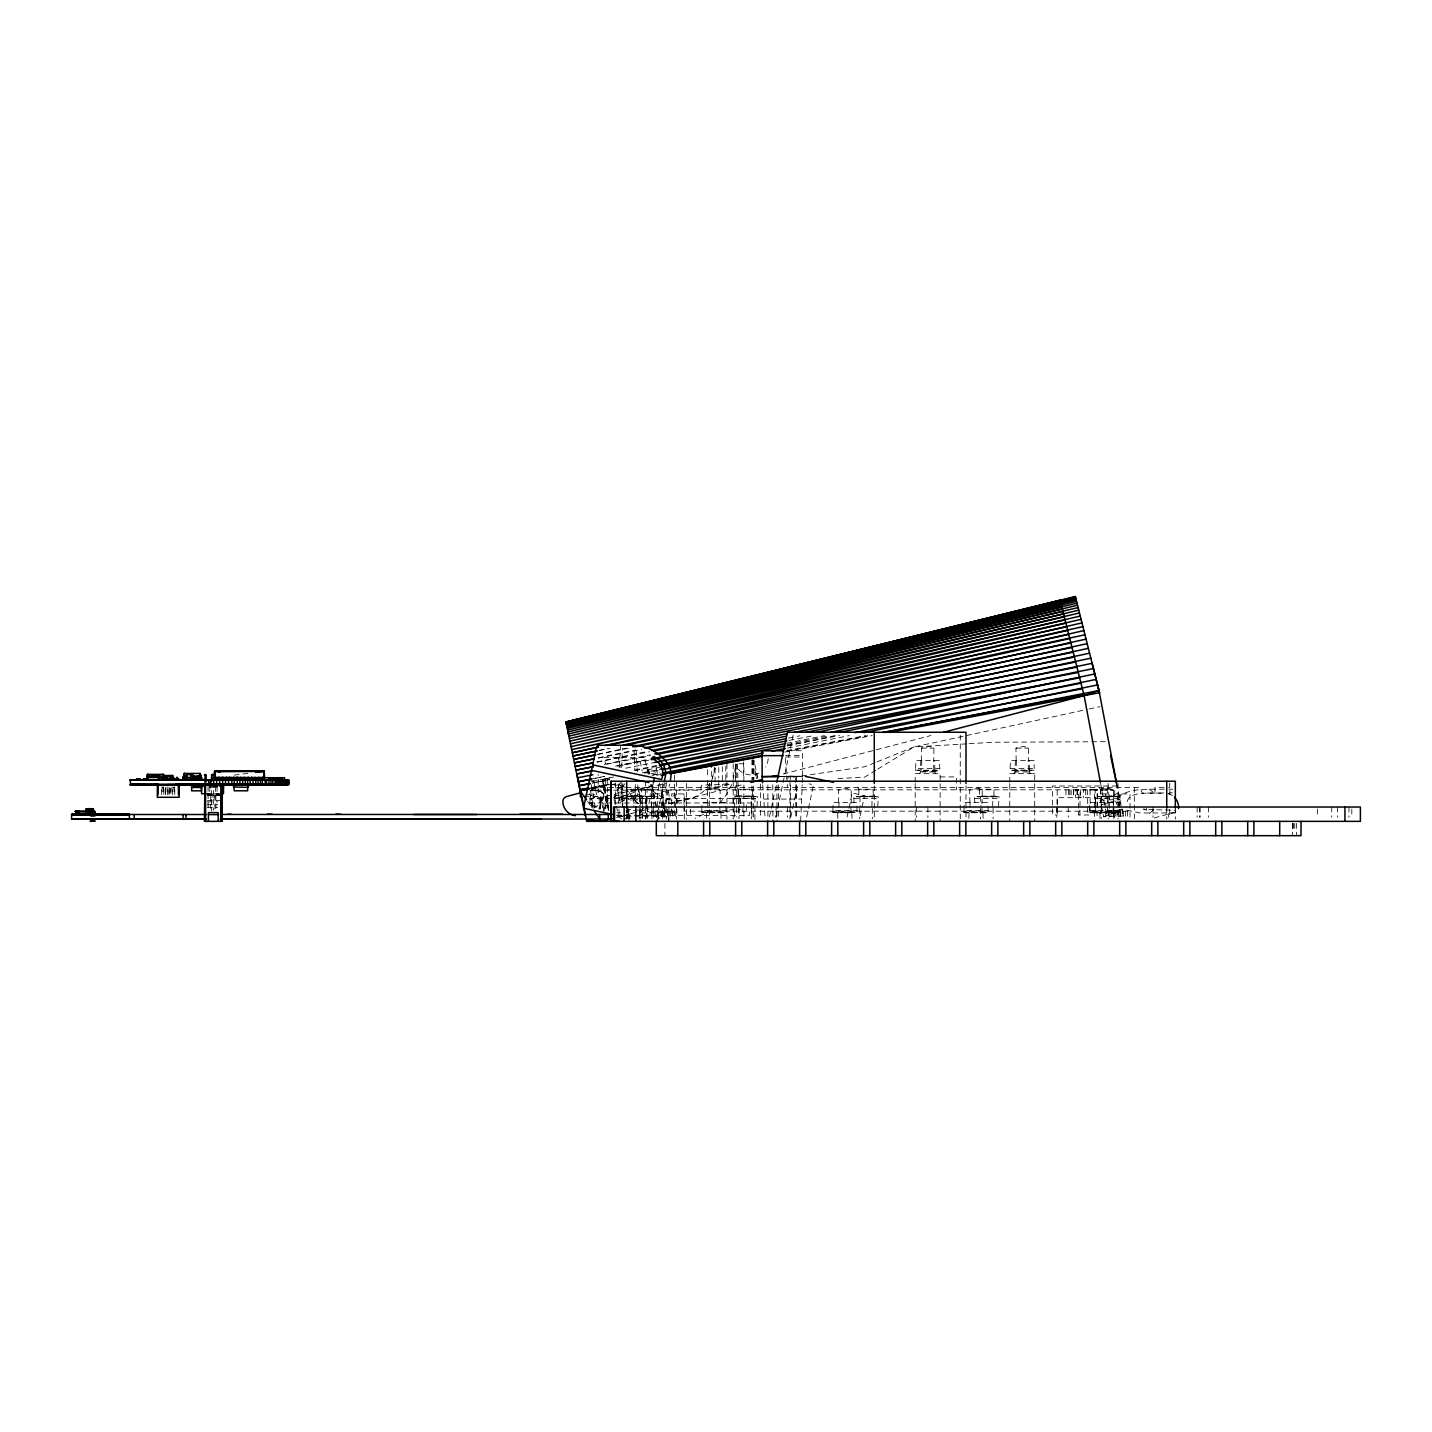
<?xml version="1.0" encoding="UTF-8"?>
<svg xmlns="http://www.w3.org/2000/svg" width="1432" height="1432" viewBox="0 0 1432 1432"><rect width="100%" height="100%" fill="white"/><g stroke="black" fill="none" stroke-linecap="round" stroke-linejoin="round"><path stroke-width="0.75" stroke-dasharray="5 3.75" d="M640.337 798.43L640.193 806.306L640.444 796.711M651.542 806.306L651.793 796.711M707.945 802.564L707.694 812.177M751.138 806.306L751.388 796.711M839.027 802.564L838.776 812.177M871.891 806.306L872.16 796.711M921.796 760.607L921.528 770.219M970.108 802.564L969.858 812.177M992.662 806.306L992.913 796.711M1016.38 760.607L1016.111 770.201M1101.244 802.582L1100.993 812.177M1113.434 806.306L1113.684 796.711M734.33 816.938L735.923 764.026M646.351 798.43L645.993 806.306L646.584 796.711M657.413 806.306L657.932 796.711L621.9 796.711L622.419 806.306L621.971 796.711M701.787 810.458L702.074 802.564L725.577 802.564L726.096 812.177L701.555 812.177L701.787 810.458L725.863 810.458M757.009 806.306L757.528 796.711L732.987 796.711L733.506 806.306M832.869 810.458L833.155 802.564L856.658 802.564L857.177 812.177L832.636 812.177L832.869 810.458L856.945 810.458M877.762 806.306L878.281 796.711L853.758 796.711L854.26 806.306M915.621 768.501L915.907 760.607L939.41 760.607L939.929 770.219L915.388 770.219L915.621 768.483L939.696 768.483M920.848 760.607L920.328 770.219M963.951 810.458L964.237 802.564L987.74 802.564L988.259 812.177L963.718 812.177L963.951 810.458L988.026 810.458M998.534 806.306L999.053 796.711L974.512 796.711L975.031 806.306M1010.204 768.501L1034.28 768.483L1034.513 770.219L1009.972 770.219L1010.491 760.607L1033.994 760.607L1034.28 768.501M1015.431 760.607L1014.912 770.219M1089.412 810.458L1089.698 802.564L1118.875 802.582L1119.394 812.177L1089.179 812.177L1089.412 810.458L1119.162 810.458M1119.305 806.306L1119.824 796.711L1095.283 796.711L1095.802 806.306M602.872 808.006L603.982 779.062M621.649 767.552L622.437 748.202M800.667 820.983L802.206 784.718M802.296 782.695L802.564 776.18L781.371 776.395L790.571 776.466L790.571 782.874M619.304 767.552L620.503 746.054M1095.319 812.177L1095.569 802.564L1094.853 812.177M735.475 766.603L732.88 781.067M664.717 783.447C663.839 789.426 671.751 791.645 668.082 798.465M606.005 797.373L606.273 805.196L604.948 807.97A11.456 11.456 0 0 0 590.163 791.431L595.981 790.196M657.234 798.465L658.881 784.199M662.389 817.242L664.358 800.757L674.562 795.297M642.52 811.067L639.657 811.765M628.881 820.59L629.561 815.631M657.557 820.59L658.219 815.631M715.248 768L712.008 779.438M603.534 812.875L604.841 806.449L607.973 805.07M710.827 787.528L714.568 767.284M645.814 818.191L647.819 808.758M648.911 803.656L653.207 783.429M656.518 817.958L659.203 805.303M659.561 803.638L663.678 784.217M662.515 817.332L665.164 804.873M665.415 803.656L669.567 784.127M769.414 817.01L776.341 784.414M775.75 817.045L782.624 784.7M783.071 782.552L793.167 735.117M790.804 817.171L797.91 783.662M806.646 817.045L813.501 784.79L809.17 783.877M847.1 816.992L852.183 793.024L864.516 795.637L859.97 817.063M598.916 809.205L602.084 797.051M599.578 809.062L603.409 796.765M628.29 798.43L619.233 798.43L617.926 803.71L624.853 799.79M731.663 784.539L726.668 794.384L719.884 803.083M639.37 815.112L640.927 808.865M642.628 787.528L641.339 789.247L641.482 795.548M652.831 795.548L652.831 789.247L653.977 787.528M752.427 795.548L752.427 789.247L753.572 787.528M873.18 795.548L873.18 789.247L874.343 787.528M993.951 795.548L993.951 789.247L995.115 787.528M1114.723 795.548L1114.723 789.247L1115.868 787.528M709.717 783.626C697.187 805.232 662.909 806.502 648.803 785.899M1175.278 812.964L1140.642 813.018L1125.57 809.885M623.027 821.359L628.755 815.166L628.755 812.875L626.321 812.875M655.999 821.359L661.727 815.166L661.727 812.875L638.976 812.875M618.356 784.772L621.327 782.302L620.879 785.703L622.616 789.909L619 788.567L618.356 784.772L620.879 785.703M619 788.567L621.076 786.848M622.168 787.242L624.943 783.644M1149.341 813.448L1153.834 809.724L1175.332 810.172M711.561 810.315L695.093 818.406M875.883 770.255L864.481 777.236L835.447 778.668M877.798 769.091L913.885 746.985L1086.924 709.484M875.095 762.647L864.892 766.764L786.848 778.095M877.136 761.824L913.885 747.003L966.904 743.835M1123.44 815.954L1103.696 816.795L1100.17 800.273L1118.553 793.006M1103.696 816.795L1122.079 809.545L1102.765 812.409M589.877 796.12L598.182 792.97L598.182 774.443M921.582 760.607L921.367 748.113L929.404 746.394L933.968 748.113L933.754 760.607M838.597 802.564L838.597 790.07L846.652 788.352L851.217 790.07L851.217 802.564M1016.165 760.607L1015.95 748.113L1023.987 746.394L1028.552 748.113L1028.337 760.607M969.894 802.564L969.679 790.07L977.662 788.352L982.28 790.07L982.066 802.564M1101.029 802.582L1100.814 790.088L1108.816 788.352L1113.434 790.088L1113.72 812.177M627.055 815.059L636.989 811.497M638.976 810.78L642.95 809.366L626.267 811.371M629.024 794.151L619.054 797.57L639.853 794.796M631.011 793.471L638.994 790.75L641.805 803.978M626.124 810.673L632.139 808.847M1101.154 804.873L1119.913 799.396L1100.188 800.273M591.434 789.784L599.704 787.528L1140.069 787.528L1142.271 793.06L1164.252 793.06M1154.21 817.958L1174.92 812.302A5.048 5.048 0 0 0 1177.247 810.924M616.601 817.404L620.933 816.276M623.099 815.703L649.072 808.937M668.547 803.871L744.3 784.127M783.25 773.996L930.961 735.529M161.709 794.724L161.709 787.153M165.342 787.153L165.36 794.724L165.826 787.725L167.025 787.725M168.994 787.153L168.994 794.724L169.477 787.725L170.659 787.725M172.628 794.706L172.628 787.153M599.149 750.35L607.866 748.435M589.751 788.746L609.388 784.485M652.903 775.052L661.548 773.173M787.672 745.839L835.465 735.475M1089.09 709.019L1099.901 706.674M597.681 754.252L626.035 748.166M650.826 773.889L659.508 772.027M787.26 744.64L828.555 735.797M617.192 765.959L645.134 760.016M613.684 777.003L590.593 781.908L594.173 798.734L665.934 783.483M647.228 769.879L660.206 767.122M614.614 785.595L621.076 784.235M585.115 795.315L593.081 793.632M729.121 784.378L707.623 788.942L707.623 780.458M598.433 757.814L635.593 749.938M599.202 750.583L610.122 748.31M596.929 761.949L647.282 751.442M604.572 776.287L591.434 779.026L604.644 776.574M634.734 770.04L657.109 765.404M788.459 738.142L799.826 735.797M604.179 764.384L650.307 754.879M597.753 754.485L628.469 748.202M609.62 779.509L592.186 783.071L609.549 779.867M642.288 772.832L659.722 769.27M786.777 743.315L824.581 735.583M615.581 766.102L650.128 759.103M608.69 810.87L602.013 779.456L610.444 777.88L609.441 777.88M598.254 758.101L641.625 749.384M608.367 784.056L590.879 787.564L608.439 784.36M652.043 775.267L660.814 773.513M787.475 748.041L849.355 735.601M625.712 768.214L654.245 762.522M597.019 762.164L649.663 751.746M634.609 770.72L657.324 766.245M789.032 740.433L814.343 735.475M606.631 764.205L650.522 755.666M644.328 773.173L659.543 770.237M786.991 745.66L839.51 735.547M618.123 766.048L650.826 759.783M615.187 783.984L591.022 788.602L615.205 784.074M786.938 751.138L867.685 735.69M656.626 775.249L661.011 774.408M786.884 750.583L865.483 735.69M784.79 752.086L872.178 735.601M705.958 789.82L721.764 787.528M234.114 775.106L249.114 773.244M617.944 792.326L628.469 791.538M630.581 791.377L638.994 790.75M969.124 743.709L993.414 742.259L1108.762 741.687M589.268 780.941L598.182 780.458M728.19 783.966L701.376 785.291L700.857 790.16L589.859 790.16M1164.413 789.139C1148.661 789.712 1129.723 786.956 1116.87 798.143L1115.725 801.293L1116.87 804.426M1163.751 792.863C1153.655 794.295 1127.521 789.372 1126.877 803.477M1172.504 792.809L1169.711 792.863M795.727 782.66L795.709 776.251L787.206 776.251M788.298 776.395L789.963 776.395L785.524 776.52L787.17 776.466M780.189 776.395L781.997 776.466M787.6 750.78L802.493 750.69L802.564 776.18M785.488 755.613L802.511 755.559M785.488 757.045L802.511 756.991M781.299 776.538L802.564 776.484M783.752 776.52L780.351 776.52M1090.146 797.696L1057.192 797.696L1057.192 814.987L1057.192 789.82M1015.932 748.113L1028.552 748.113M921.349 748.113L933.968 748.113M738.894 763.775L743.888 763.775L743.888 819.14M1012.621 770.201L1031.863 770.219M1013.928 770.792L1030.575 770.792M937.62 770.792L917.697 770.201M920.74 771.365L919.63 773.656M934.577 771.365L935.705 773.656M936.295 771.365L919.04 771.365M1015.324 771.365L1013.928 773.656L1015.037 773.656M1029.161 771.365L1030.575 773.656L1029.447 773.656M920.74 771.938L934.827 771.938M1016.04 771.938L1015.073 771.938L1029.161 771.938M1028.462 771.938L1029.411 771.938M915.191 782.32L915.191 773.656L940.126 773.656L940.126 821.342M1009.775 782.32L1009.775 773.656L1034.709 773.656L1034.709 782.32M1033.045 773.656L1034.709 773.656M789.963 776.233L795.709 776.251M940.126 776.932L956.379 776.914L956.379 789.82M1117.121 786.007L1052.502 786.007L1052.502 814.987L1057.514 814.987M1163.983 787.332L1154.997 787.332L1154.997 793.06M1168.691 787.332L1169.872 787.332M162.192 787.725L163.391 787.725L163.875 794.724L163.857 787.153M173.111 787.725L174.31 787.725M630.581 789.247L652.831 789.247M736.925 787.528L738.089 789.247L752.427 789.247M857.696 787.528L858.86 789.247L873.18 789.247M978.468 787.528L979.613 789.247L993.951 789.247M1099.221 787.528L1100.385 789.247L1114.723 789.247M1009.775 789.82L1011.439 789.82M611.5 789.82L607.186 789.82L607.186 810.834M1086.763 789.82L621.524 789.82L621.524 797.713M1089.877 789.82L1094.442 789.82L1094.442 821.359M1096.984 790.07L1095.14 790.07L1095.355 802.564M1100.814 790.088L1102.676 790.088M1105.898 790.07L1107.759 790.07L1107.545 802.564M1111.59 790.088L1113.434 790.088L1095.14 790.07L1103.123 788.352L1107.759 790.07M205.277 793.758L219.096 793.74M207.354 793.99L219.83 793.99M207.354 794.295L219.83 794.277M165.36 794.724L165.718 786.83M167.508 794.724L167.508 787.153M168.994 794.724L169.352 786.83M171.142 787.153L170.784 794.706L170.784 786.83M174.794 794.706L174.776 787.153M207.354 794.653L219.83 794.653M207.354 795.1L219.83 795.082M218.434 795.261L208.123 795.261L208.123 808.31M207.354 795.548L219.83 795.548M736.639 795.548L753.876 796.138M629.865 796.138L655.623 796.711M211.65 796.98L214.907 796.98M583.862 796.675L600.831 796.675L604.358 813.287M613.505 797.713L642.467 797.857M630.026 798.43L657.7 798.43M733.22 798.43L757.295 798.43M853.973 798.43L878.049 798.43M974.744 798.43L998.82 798.43M1095.516 798.43L1119.591 798.43M628.845 798.465L589.519 798.465L589.519 802.976L752.122 802.976L752.122 798.465M631.029 798.465L754.933 798.465L754.933 821.359M763.739 799.092L801.598 799.092M619.233 799.933L624.459 799.933M631.942 799.933L637.15 799.933L638.457 803.71L634.644 800.846L628.201 799.432M207.354 800.416L219.83 800.416M207.354 801.866L217.754 801.848M207.354 804.73L217.754 804.712M207.354 807.308L217.754 807.29M729.747 809.85L740.469 809.85M651.363 811.174L675.546 811.174M1105.826 811.174L1130.009 811.174M701.555 812.177L726.096 812.177M832.636 812.177L857.177 812.177M963.718 812.177L988.259 812.177M1089.179 812.177L1119.394 812.177M854.868 812.177L834.946 812.177M985.95 812.177L966.027 812.75L968.515 812.75M1091.488 812.177L1117.085 812.75L1113.219 812.75M616.673 812.875L620.736 812.875M836.574 812.75L853.239 812.75M983.444 812.75L985.95 812.75M1091.488 812.75L1093.976 812.75M1101.029 812.75L1097.163 812.177M1107.545 812.75L1111.411 812.177M984.607 812.75L967.37 812.75M1115.743 812.75L1092.831 812.75M851.825 813.322L852.076 819.623M969.07 813.322L968.82 819.623M982.907 813.322L983.158 819.623M1100.922 813.322L1098.505 812.75M1113.326 813.322L1114.293 813.322L1114.293 819.623M1114.597 813.322L1115.743 813.322M1090.146 789.82L1090.146 814.987L1078.368 814.987L1078.368 789.82M616.673 815.166L622.598 815.166M626.321 815.166L628.755 815.166M639.102 815.166L661.727 815.166M616.762 815.631L749.348 815.631L749.348 809.295M617.532 816.222L668.511 816.222L668.511 821.359M1094.442 789.82L1083.344 789.82L1083.344 797.696M1079.907 814.987L1080.104 789.82L1075.378 789.82L1075.378 797.696M788.585 776.466L790.571 776.466M1168.709 789.139L1172.754 789.247M1153.834 809.724L1143.219 809.062M595.139 790.196L601.619 792.039L600.491 791.395L603.892 793.972L602.8 792.916L606.595 799.271M662.211 791.198L667.813 792.397M617.496 815.47L630.259 818.191M1143.864 809.277L1146.764 810.226L1146.352 808.274M1168.691 793.793L1169.872 794.223L1169.711 783.161M621.774 784.969L622.866 785.363M623.063 786.508L625.587 787.457M658.899 817.421L642.914 808.453M618.803 816.974L621.524 818.8M1149.341 789.139L1153.834 792.845M637.455 803.495L628.684 791.699M587.657 801.508L591.505 807.039M637.33 787.528L638.493 789.247L638.493 795.548M1116.477 783.232L1123.744 817.421M757.779 778.292L754.002 760.571L754.002 779.097M656.232 767.964L657.61 774.408M659.436 783L666.739 817.386M648.714 769.557L649.627 773.853M651.9 784.611L659.221 818.979M648.141 769.682L649.054 773.978M651.327 784.718L658.183 816.956M648.159 774.247L644.633 757.653L604.197 757.653L605.503 763.865M650.271 784.235L650.808 786.705M640.104 761.09L642.234 771.096M618.302 757.653L620.378 767.409M616.923 787.528L620.521 804.444M614.131 795.261L615.993 803.961M616.44 806.144L618.749 817.01M614.06 799.629L614.99 803.978M602.657 779.456L608.546 807.183M593.761 781.245L597.341 798.072M589.877 793.74L592.597 806.556M1116.584 783.215L1117.39 787.528M1100.564 783.161L1106.936 817.01M590.521 790.607L593.51 808.167M658.881 809.528L659.436 812.875M1029.572 770.219L1029.053 760.607M934.989 770.219L934.469 760.607M633.392 796.711L633.911 806.306M785.291 758.405L787.582 787.528M762.719 784.808L765.153 818.925M1113.255 812.177L1113.004 802.582M1107.58 812.177L1107.312 802.564M1101.423 796.711L1101.673 806.306M1028.391 770.201L1028.122 760.607M982.119 812.177L981.851 802.564M980.652 796.711L980.902 806.306M933.807 770.201L933.539 760.607M859.88 796.711L860.149 806.306M851.038 812.177L850.787 802.564M739.127 796.711L739.377 806.306M719.956 812.177L719.705 802.564M639.531 796.711L639.782 806.306M636.13 750.35L637.347 771.848M606.721 800.04L606.828 802.242M634.036 750.35L634.841 769.7M607.15 778.399L608.332 810.727M737.462 764.026L739.037 816.938M795.727 784.79L795.816 818.907M772.797 784.843L772.904 821.091M217.055 786.472L217.055 793.74M215.856 795.261L215.874 808.31M215.337 786.472L215.337 793.74M214.907 795.261L214.925 811.031M213.475 790.464L213.475 810.118M211.632 790.464L211.65 811.031M210.701 795.261L210.701 808.31M209.77 786.472L209.77 793.74M208.052 786.472L208.052 793.74M174.418 786.83L174.418 794.635M172.986 786.83L173.004 794.635M167.132 786.83L167.15 794.635M163.499 786.83L163.499 794.635M162.067 786.83L162.084 794.635M1351.808 809.062L1351.808 817.26M1348.944 807.022L1348.944 817.26M1337.47 807.022L1337.47 817.26M1331.742 807.022L1331.742 817.26M1317.404 809.062L1317.404 817.26M1296.497 823.4L1296.497 835.679M1294.761 823.4L1294.761 831.58M1293.472 823.4L1293.472 831.58M1292.684 823.4L1292.684 831.58M1292.416 823.4L1292.416 835.679M1208.59 807.022L1208.59 817.26M1200.159 807.022L1200.159 817.26M1199.515 807.022L1199.515 817.26M1197.134 807.022L1197.134 817.26M1175.332 807.97L1175.332 819.122M1169.711 809.707L1169.711 817.475M1168.709 813.448L1168.709 817.404M1166.74 807.97L1166.74 819.122M1152.993 807.022L1152.993 817.26M1134.323 787.528L1134.323 819.05M1130.009 817.081L1130.009 793.901L1118.231 793.901L1118.231 817.081M1127.521 811.174L1127.521 817.081M1125.624 811.174L1125.624 817.081M1123.225 811.174L1123.225 817.081M1122.205 809.062L1122.205 817.26M1120.379 811.174L1120.379 817.081M1119.985 793.901L1119.985 819.05M1118.016 783.447L1118.016 819.122M1117.515 796.711L1097.592 796.711M1117.139 811.174L1116.906 817.081M1116.172 796.138L1098.935 796.138M1115.242 811.174L1115.242 817.081M1113.863 808.382L1113.863 818.8M1113.541 811.174L1113.541 817.081M1113.273 811.174L1113.273 817.081M1111.017 811.174L1111.017 817.081M1109.675 817.081L1109.675 793.901L1097.055 793.901L1097.055 819.05M1108.511 811.174L1108.619 819.623M1108.153 783.447L1108.153 819.122M1105.826 793.901L1105.826 817.081M1101.244 808.382L1101.244 818.8M1100.385 789.247L1100.385 795.548M1099.955 813.322L1099.955 819.623M1097.377 793.901L1097.377 811.174L683.995 811.174L683.995 793.901M1087.658 789.82L1087.658 814.987M1085.742 789.82L1085.742 797.696M1080.498 789.82L1080.498 797.696M1077.258 789.82L1077.258 797.696M1077.043 789.82L1077.043 797.696M1073.678 789.82L1073.678 797.696M1073.391 789.82L1073.391 797.696M1071.136 789.82L1071.136 797.696M1069.811 789.82L1069.811 797.696M1068.648 789.82L1068.648 797.696M1068.254 807.022L1068.254 817.26M1065.963 789.82L1065.963 797.696M1056.78 807.022L1056.78 817.26M1034.709 783.752L1034.709 821.342M1009.775 783.752L1009.775 821.342M996.744 796.711L976.821 796.711M995.401 796.138L978.163 796.138M993.092 808.382L993.092 818.8M980.472 808.382L980.472 818.8M979.613 789.247L979.613 795.548M965.991 785.721L965.991 819.122M960.263 735.117L960.263 821.359M927.9 807.022L927.9 817.26M916.444 807.022L916.444 817.26M915.191 783.752L915.191 821.342M875.972 796.711L856.067 796.711M874.648 796.138L857.392 796.138M874.272 785.721L874.272 821.359M872.321 808.382L872.321 818.8M859.719 808.382L859.719 818.8M858.86 789.247L858.86 795.548M837.738 813.322L837.738 819.623M796.55 776.323L796.55 782.731M796.55 784.843L796.55 818.997M790.571 785.005L790.571 816.992M789.963 780.655L789.963 819.05M787.564 807.022L787.564 817.26M778.507 784.951L778.507 819.068M776.932 785.04L776.932 821.288M776.09 807.022L776.09 817.26M767.892 784.933L767.892 821.18M760.553 784.002L760.553 816.956M756.848 773.942L756.848 778.489L755.523 778.775L755.523 767.713M755.219 796.711L735.296 796.711M753.393 759.855L753.393 816.956M752.391 759.837L752.391 779.438M751.943 759.837L751.943 816.956M751.567 808.382L751.567 818.8M746.502 805.249L746.502 811.89L742.922 811.89L742.922 805.249M743.638 761.949L743.638 779.151M740.469 798.465L740.469 804.158M740.272 798.465L740.272 802.976M738.948 808.382L738.948 818.8M738.089 789.247L738.089 795.548M736.692 764.026L736.692 816.938M735.368 764.008L735.368 778.811M733.184 763.775L733.184 819.14M726.937 763.775L726.937 819.14M725.791 766.102L725.791 785.094M723.787 812.177L703.864 812.177M722.337 766.711L722.337 785.828M722.444 812.75L705.206 812.75M720.994 813.322L720.994 819.623M720.135 802.564L720.135 790.07L715.57 788.352L707.515 790.07L707.515 802.564M718.774 767.462L718.774 778.077M718.774 780.207L718.774 786.58M715.105 768.25L715.105 787.367M711.328 762.683L711.328 788.155M709.413 783.447L709.413 819.122M707.623 769.843L707.623 778.328M706.656 813.322L706.656 819.623M690.403 809.062L690.403 817.26M686.483 783.447L686.483 819.122M684.335 819.05L684.335 793.901L671.697 793.901L671.697 817.081M676.978 798.465L676.978 802.976M676.853 809.295L676.853 815.631M676.566 781.228L676.566 819.122M675.546 793.901L675.528 818.674M674.562 775.231L674.562 817.099M672.861 811.174L672.861 817.081M672.628 815.631L672.628 811.335L665.952 811.335L669.55 815.631L669.55 811.335M670.373 811.174L670.373 817.081M668.941 798.465L668.941 821.359M668.118 811.174L668.118 817.081M667.831 811.174L667.831 817.081M667.545 809.062L667.545 817.26M666.256 781.228L666.256 819.122M664.913 823.4L664.913 835.679M664.77 807.022L664.77 817.26M664.466 811.174L664.466 817.081M664.251 811.174L664.251 817.081M663.141 817.081L663.141 793.901L651.363 793.901L651.363 817.081M662.64 783.447L662.64 819.122M661.405 793.901L661.405 819.05M661.011 811.174L661.011 817.081M658.165 811.174L658.165 817.081M655.767 811.174L655.767 817.081M654.281 796.138L616.727 795.548A2.864 2.864 0 0 0 613.97 797.678M653.851 793.901L653.851 817.081M653.314 807.022L653.314 817.26M651.972 808.382L651.972 818.8M647.3 807.022L647.3 817.26M647.067 787.528L647.067 819.05M646.19 796.818L646.19 808.507M645.438 781.228L645.438 819.122M642.52 804.301L642.52 798.43A2.864 2.864 0 0 0 639.657 795.566M642.52 805.106L642.52 818.477M640.48 808.382L640.552 818.8M639.352 808.382L639.352 818.8M637.813 784.772L637.813 795.548M637.15 798.43L637.15 799.933M635.271 784.45L635.271 798.43M628.004 808.382L627.932 818.8L627.86 808.382M626.733 807.97L626.733 819.122M622.741 783.447L622.777 804.623M621.112 784.45L621.112 798.43M619.018 809.062L619.018 817.26M618.57 784.772L618.57 795.548M615.617 782.982L615.617 804.301M605.593 778.722L605.503 808.847M605.074 802.976L605.074 811.568M600.456 796.675L600.456 809.008M594.745 802.976L594.745 811.335M592.293 802.976L592.293 811.335M591.613 802.976L591.613 807.272M768.196 758.602A17.202 17.202 0 0 1 765.458 767.069M758.835 773.029A17.202 17.202 0 0 1 735.708 765.511M674.562 812.857A5.674 5.674 0 0 1 671.178 808.704M672.736 803.585A5.674 5.674 0 0 1 674.562 802.35M639.8 795.315A3.795 2.685 0 0 1 642.18 798.376M614.221 798.376A3.795 2.685 0 0 1 616.601 795.315M642.52 813.448A2.882 1.432 0 0 1 639.657 814.898M642.52 815.524A2.882 2.041 0 0 1 639.657 817.565M642.52 817.117A2.882 2.488 0 0 1 642.306 818.066M1167.975 793.561A14.374 14.374 0 0 1 1173.005 796.031M592.866 805.518A4.618 4.618 0 0 0 599.99 801.884A4.618 4.618 0 0 0 593.278 797.534A4.618 4.618 0 0 0 592.866 805.518M592.365 806.306A5.531 5.531 0 0 0 600.903 801.938A5.531 5.531 0 0 0 592.866 796.711A5.531 5.531 0 0 0 592.365 806.306"/><path stroke-width="1.5" d="M214.406 777.487L214.836 771.186L264.132 771.168L264.419 777.469M613.505 821.359L613.505 807.022L1360.4 807.022L1360.4 821.359L586.726 821.342L581.786 796.675L580.318 796.675L580.318 790.16M215.373 777.487L214.979 780.082L214.603 771.293L219.937 771.186M218.326 777.487L218.595 780.064L218.04 777.487M222.246 777.487L222.461 780.064L221.674 777.487M216.679 780.1L226.274 780.046L225.325 777.487M261.716 777.469L262.665 780.082L217.073 780.064L229.621 780.064L228.959 777.487M233.183 780.064L233.165 777.487L234.293 780.1M236.244 777.487L236.835 780.064L234.973 780.064L254.18 780.046L138.743 780.118L184.424 780.064M240.719 777.487L240.862 780.064L239.878 777.487M243.53 777.487L244.102 780.064L139.602 780.082M247.163 777.469L248.148 780.046M254.735 777.469L255.021 780.046L254.449 777.469M259.371 780.046L259.21 777.469L259.067 780.046L258.082 777.469M262.307 777.469L262.665 780.082L246.018 780.064L253.178 780.082L252.855 784.647L254.287 784.629L249.544 784.647L265.672 784.629L248.971 784.647L260.803 784.593L255.952 784.629L259.657 784.593M230.964 777.487C234.186 779.527 228.01 782.194 229.245 777.487M232.163 784.682L231.608 779.903L229.442 780.046C229.353 772.761 233.13 784.342 231.536 777.487M214.657 777.487L214.603 771.472L264.222 771.186L264.347 777.469L264.204 771.186L264.258 777.469L264.311 771.222L214.728 771.239L214.657 777.487L214.603 771.383L218.47 771.186M214.979 777.487L214.961 780.082L214.836 771.204L264.365 771.311L264.007 777.755M218.631 780.064L219.168 777.487M225.88 780.064L226.059 777.487M229.532 779.957L229.532 777.487L229.514 780.064L229.532 777.487L229.442 780.046L231.698 779.993L231.68 777.791L229.46 777.773L231.626 777.952M238.822 777.487L238.088 780.064L239.717 780.064L237.121 780.1L237.085 777.487L237.014 780.064L234.866 780.064L236.96 780.1L236.835 777.487L236.799 780.064L276.233 780.082L276.233 784.593M240.433 780.064L240.451 777.487M244.102 777.487L244.084 780.064L244.245 777.469L244.496 780.064L253.518 780.046M247.736 777.469L247.664 790.804L234.221 790.804L233.756 784.647L223.804 784.647M258.064 784.593L258.064 780.082L244.586 780.1L244.496 777.469L244.818 780.064L255.648 780.082L249.419 780.046L251.531 780.082L251.638 777.469L251.925 780.046L251.37 777.469L251.37 780.046L242.259 780.064L253.285 780.01M255.021 777.469L255.003 780.046L255.415 777.469M258.637 780.046L258.655 777.469M222.461 780.064L222.533 777.487L222.658 780.064L226.56 780.064L226.453 777.487M229.746 780.064L229.693 777.487M233.452 777.487L233.577 780.064M211.524 780.082L211.685 777.487M164 779.849L163.624 777.54L147.389 774.39L147.317 779.742L147.389 774.39L163.391 774.372L163.624 779.724L163.391 774.372L146.995 777.558L146.923 780.118L213.279 780.118L187.359 780.082L197.043 780.046M191.637 784.664L191.691 790.822L201.375 790.822L201.429 784.664L205.922 784.664M233.344 785.076L233.971 787.421L233.667 784.664L228.905 784.611L243.959 784.611L130.366 784.664L130.366 780.154L135.646 780.154M247.289 780.064L280.654 780.064L280.654 784.593L248.452 784.629L248.201 787.385L233.344 786.973M413.812 819.086L476.82 819.014M266.782 784.664L130.366 784.664L135.646 784.664L130.366 784.664L131.923 784.7M115.598 814.504L129.345 814.504L129.345 819.014L76.2 819.086L108.438 819.086M86.135 808.812L93.474 808.812L86.135 808.812L86.206 814.468L76.2 814.432L86.887 814.468L77.901 814.504M109.244 814.432L89.017 814.468L89.232 808.453M73.157 814.432L108.206 814.432L90.27 814.468M102.12 814.504L92.346 814.504L101.493 814.432M90.27 819.05L101.493 819.086L73.157 819.086M93.169 819.05L129.345 819.014L115.312 819.086M653.386 782.588L654.37 777.988M664.126 782.123L665.486 775.786A18.115 18.115 0 0 0 653.69 756.597L652.079 757.671L653.153 759.282A14.785 14.785 0 0 1 662.676 775.195L661.745 779.545L592.687 764.867M776.806 782.23L787.421 732.253L965.991 732.253L965.991 783.483M147.174 777.558L163.749 777.54M92.668 811.317L90.037 810.888L89.965 812.034L91.29 810.924M91.558 810.888L91.558 815.649L91.809 810.924M90.789 810.888L92.686 812.034L92.31 810.888M93.062 812.034L93.563 810.995M94.064 812.034C95.604 808.883 90.681 812.821 93.062 815.649M158.433 778.668L158.791 777.236L159.847 778.668M162.067 778.668L163.141 777.236L163.499 778.668M165.7 778.668L166.058 777.236L167.132 778.668M169.352 778.668L170.426 777.236L170.784 778.668M172.986 778.668L173.344 777.236L174.418 778.668M176.637 778.668L176.977 777.218L178.051 778.65M182.831 778.596L184.281 773.441L201.482 777.504L201.482 780.028L212.473 780.064L205.814 780.118L206.87 780.118M114.22 814.432L129.345 814.504L94.709 814.432C95.103 814.593 89.769 814.45 101.314 814.432M184.281 773.441L182.831 780.028M248.541 786.956L247.754 785.273M90.288 812.034L90.771 810.995L91.165 812.034M90.789 812.034L92.042 811.532L92.167 815.649M91.791 812.034L92.489 811.139M92.31 812.034L93.241 811.139L92.543 815.649L92.561 811.532M248.541 785.058L258.941 784.629L246.018 784.647L250.869 784.647M413.83 814.504L476.82 814.504M102.066 819.086L108.188 819.086L90.538 819.014M108.725 814.504L95.926 814.432L129.345 814.504L89.625 814.468M206.476 819.05L71.6 819.014L108.206 819.086M106.29 819.086L107.919 819.086M113.665 819.086L129.345 819.014L71.6 819.086L71.6 814.432L110.192 814.432M113.164 819.086L129.345 819.014L95.926 819.086L111.052 819.086M214.693 777.773L214.764 771.204L214.836 777.487M214.603 771.472L264.347 771.454L255.558 772.439M273.584 784.664L275.427 784.629M87.477 810.888L75.359 811.174M76.755 811.174L76.755 811.747M78.384 811.174L78.384 811.747M107.328 814.432L71.6 814.504L129.345 814.504L110.246 814.504M108.653 819.086L129.345 819.014L93.671 819.086M94.44 815.649L93.76 811.139M106.326 814.504L107.865 814.504M110.192 819.086L95.103 819.05M221.978 784.647L222.175 821.342L204.418 821.359L205.062 774.461L206.172 775.177L206.19 781.729M158.129 780.136L156.356 780.1L162.067 780.136L157.842 780.064M182.795 780.118L183.887 780.046L167.598 780.136L170.193 780.1M260.409 780.082L260.409 784.593L264.168 784.593M95.461 814.468L129.345 814.504L106.773 814.432M276.215 784.593L273.423 784.664L277.79 784.593L271.292 784.664L277.79 784.593L277.808 780.082M91.093 814.504L92.418 814.504L89.017 814.468M91.039 819.05L102.173 819.086M92.829 819.05L101.887 819.086M1116.584 783.215L1098.971 690.528L1084.113 695.63L943.419 732.271M217.02 784.664L277.79 784.593L273.154 784.664L274.55 784.593L275.427 780.046M213.887 784.7L226.381 784.611M262.844 777.469L263.005 780.046L269.001 780.082C265.564 778.167 265.564 786.508 269.001 784.593L269.001 780.082L263.918 780.046L272.796 780.082L272.796 784.593L271.847 784.664L274.55 784.593L208.267 784.664L217.252 784.629L217.181 785.953L213.744 785.935L213.69 780.118M581.07 792.612L566.589 796.568A5.048 5.048 0 0 0 562.883 801.437A14.374 14.374 0 0 0 575.378 815.685M586.726 821.342L586.726 819.909L601.458 821.342L612.269 818.531M750.798 782.445L761.609 779.617M586.529 799.879L580.139 790.679L565.998 722.086L1075.325 596.464L1099.525 692.712L889.093 732.414M1075.432 596.875L566.052 722.39L1075.611 597.591M1076.166 599.829L566.302 723.59L1075.862 598.558M1077.007 603.158L566.714 725.612L1076.56 601.351M1078.117 607.562L567.305 728.387L1077.526 605.217M1079.477 612.968L568.021 731.931L1078.761 610.139M1081.088 619.358L568.898 736.173L1080.247 616.046M1082.914 626.643L569.918 741.096L1081.966 622.884M1084.955 634.752L571.064 746.645L1083.917 630.599M604.984 745.571L1086.047 639.102M623.117 745.123L1087.192 643.63M632.586 746.752L1088.374 648.338M644.275 748.095L1089.591 653.189M651.649 750.529L1090.844 658.183M654.675 753.984L1092.133 663.32L1099.49 692.73L1097.556 684.926L863.926 732.665M651.166 758.888L1093.457 668.565M1094.8 673.935L816.92 732.253M839.922 732.45L1096.178 679.394M884.529 732.468L1098.971 690.528M1062.347 609.048L566.982 726.901L565.98 721.979L1060.128 600.277L1084.113 695.63L1100.402 782.32M1060.414 601.404L566.159 722.892L1060.664 602.389M1060.987 603.642L566.499 724.503L1061.363 605.181M566.982 726.901L1061.828 606.971M1062.92 611.375L567.645 730.069L1063.582 613.952M1064.28 616.78L568.45 733.954L1065.068 619.859M92.794 810.995L95.156 811.783L95.192 815.649M1065.891 623.171L569.399 738.554L1066.786 626.697M1067.717 630.456L570.473 743.799L1068.719 634.412M1069.776 638.582L571.672 749.634L1070.868 642.932M598.451 747.003L572.317 752.767L598.504 747.253M596.965 750.816L572.997 756.024L597.019 751.03M580.139 790.679L588.91 789.014L580.139 790.679L577.311 775.661M210.415 786.956L209.591 784.629L217.378 784.629M595.497 754.718L573.695 759.408L595.551 754.933M594.065 758.727L574.411 762.898L594.119 758.924M607.24 745.41L1071.995 647.461M625.426 745.141L1073.177 652.151M592.633 762.844L575.163 766.496L592.687 763.023M659.293 764.939L786.275 738.608M593.421 766.585L575.915 770.183L593.475 766.764M634.913 746.878L1074.394 657.002M660.206 769.163L664.591 768.268M668.977 767.373L785.13 743.638M592.025 770.863L576.702 773.96L592.078 771.025M646.638 748.363L1075.665 661.996M662.962 773.065L763.453 752.874M772.188 751.102L785.291 748.471M577.49 777.827L592.848 774.766M654.245 762.522L785.792 736.299M805.536 732.378L1079.621 677.748L794.116 732.361M654.048 750.869L1076.954 667.133M659.525 765.816L786.83 740.863M830.739 732.253L1080.981 683.207M657.091 754.378L1078.26 672.396M662.264 769.7L784.808 746.09M854.815 732.593L1082.377 688.738M651.363 759.676L787.528 733.632M669.925 773.513L761.896 755.917M663.195 773.996L761.77 755.326M882.255 732.504L1083.791 694.341M661.226 775.392L665.594 774.569M669.979 773.745L762.003 756.382M221.656 784.647L244.245 784.611L216.626 784.664L216.644 778.775L220.081 778.775M136.72 780.082L130.366 780.154L212.58 780.1L200.856 780.064M157.842 784.718L145.294 784.7M180.718 784.682L130.366 784.664L145.778 784.7M89.625 819.05L90.359 819.014M223.517 785.935L220.081 785.953L223.517 785.846L220.081 785.953L220.081 784.664L223.589 784.647L223.481 793.74M151.166 784.7L158.791 784.718L136.291 784.7L158.2 784.647M150.915 784.736L130.366 784.664L145.455 784.7M92.901 814.504L92.543 814.468M238.285 780.064L244.245 780.1L244.245 777.469L244.299 780.064L243.136 780.064M167.777 784.647L277.79 784.593L246.161 784.664M175.581 780.1L178.517 780.064L178.588 778.811L175.151 778.811L174.06 780.1M210.665 780.118L212.795 780.046L195.593 780.082M172.717 780.01L172.717 775.518L171.571 775.553L171.571 780.01L166.81 780.136L280.654 780.064M169.71 780.1L173.487 779.957L173.487 778.811L169.334 778.811L168.976 780.1M181.345 780.1L175.599 780.136L182.365 780.1L173.576 780.1L183.851 780.082L130.366 780.154L171.536 780.1L163.552 775.607L164.698 775.535L164.698 780.01M260.391 784.629L265.672 784.629M167.848 780.1L168.636 780.1M209.985 784.629L213.279 784.629L130.366 784.664L158.666 784.718M153.779 784.736L158.791 784.718L153.779 784.7L157.359 784.718L157.341 797.302L179.179 797.284L179.161 784.682M182.15 780.136L178.356 780.136L183.851 780.082M136.881 784.736L130.366 784.664L288.226 784.575L288.226 780.064M136.058 780.118L140.014 780.01L136.881 780.082M206.691 780.082L208.66 780.046L204.454 780.082L212.294 780.082L212.079 777.487M174.65 780.136L178.588 779.993L175.151 780.046M201.142 780.118L213.279 780.118L209.412 780.082L211.256 780.118L210.164 780.082L210.683 784.629L208.267 784.664L209.233 784.629L208.32 780.082L209.233 780.118M161.369 780.1L159.865 780.136L165.933 780.1M209.591 780.118L212.545 780.118L200.247 780.046L212.562 780.082L177.711 780.082M160.438 780.1L162.783 780.136L159.919 780.064L161.709 780.1M203.63 780.118L208.66 780.046L201.608 780.1L208.66 780.046L206.494 780.118M183.636 784.682L264.097 784.593M286.686 780.064L286.686 784.575L247.879 784.647L255.63 784.593M144.507 784.7L143.182 784.7M143.182 780.118L144.507 780.118M178.069 780.136L181.989 780.136L177.729 780.136M269.431 784.664L271.06 784.629L270.934 780.082M271.292 784.664L274.55 784.593M173.702 780.136L182.329 780.136M203.022 780.082L205.224 780.082M148.785 775.643L147.639 775.518L147.639 780.028M164.698 775.553L163.552 775.607L172.717 775.625M138.671 784.664L140.211 784.7L130.366 784.664L288.727 784.575L288.727 780.064L130.366 780.154L136.416 780.154L136.577 778.829L140.014 778.829L140.014 780.118L165.844 780.064L165.844 778.811L159.525 780.136M143.486 778.883L146.923 778.829L143.486 778.829L143.486 780.118M175.151 778.936L178.588 778.811M222.837 778.918L226.274 778.793M210.343 780.082L208.875 780.118M236.37 780.064L239.717 780.064L237.64 780.1L237.694 777.487M200.426 780.082L251.853 780.01C249.079 779.402 249.651 787.063 253.16 784.611L245.57 784.647M213.744 785.935L217.181 785.953M196.989 780.082L195.611 780.118M270.684 784.664L272.778 784.593M139.351 780.154L144.328 780.1M137.221 784.664L136.076 784.7L137.472 784.664M206.136 784.682L199.836 784.664L213.458 784.664L202.771 784.664L204.042 784.629M145.455 780.118L132.478 780.118L144.167 780.1M223.356 784.682L220.51 784.664L228.494 784.611L228.655 778.775M195.432 780.118L196.739 780.082M152.293 784.664L146.887 784.7M233.434 784.808L222.318 784.647L234.4 784.629L223.875 784.647L228.1 784.611M263.327 784.593L262.092 784.629L262.7 777.469M139.029 780.154L185.068 780.082M205.814 780.118L207.157 780.082L199.907 780.082L199.782 775.947M147.639 775.643L148.785 775.607L147.639 775.518M178.767 780.1L175.903 780.1L181.864 780.136M136.291 784.736L159.149 784.718L157.144 784.682M240.218 784.647L234.239 784.647L234.329 777.487M231.59 784.647L233.058 784.611L229.245 784.647L233.613 784.611M238.285 784.682L246.698 784.647L245.391 784.611L245.266 777.469L244.979 780.064L247.002 780.064L245.445 780.1L246.107 777.469M247.002 780.064L244.908 780.1M203.129 786.383L203.111 784.664L205.027 784.7M236.96 784.611L234.991 784.647L237.3 784.611M218.058 784.664L219.669 784.629L219.633 777.487M253.178 784.611L248.488 784.611L263.56 784.629M249.436 784.647L250.636 784.611M236.495 784.611L234.884 784.647L236.674 784.611M241.077 784.647L244.675 785.273M169.853 779.939L166.416 779.903L172.628 780.1M239.609 780.064L237.909 780.1L237.98 777.487M202.879 784.664L204.597 784.629M243.959 784.611L242.259 784.647L244.586 784.611M168.242 780.136L170.426 780.1M184.066 780.082L167.777 780.136L173.487 778.811L169.334 778.811L172.771 778.865M184.263 773.441L200.05 773.441L201.482 777.451L182.849 777.451L208.66 780.046L204.167 780.118M252.247 777.469L252.086 780.046L254.287 780.046L252.659 780.082L252.408 777.469M238.732 780.064L242.76 780.028L239.108 780.064L242.67 780.1L242.67 784.611L238.75 784.647L242.778 784.647M139.584 780.118L130.366 780.154L134.751 780.118M204.561 780.118L202.109 780.082L208.66 780.046L201.429 780.1M252.193 780.082L254.18 780.046L252.659 780.082L253.375 777.469M244.245 784.611L238.732 784.682M167.777 780.136L170.014 780.1M207.658 780.082L202.163 780.118L207.228 780.082L204.722 780.118M235.85 780.064L239.412 780.064M203.076 784.664L205.259 784.629M136.577 778.883L140.014 778.936M143.486 780.064L146.923 780.082M159.543 780.064L165.647 780.1M219.937 780.028L226.274 779.957L226.292 777.487M220.081 785.899L223.517 785.846M234.454 784.611L228.905 784.611M162.568 780.1L165.7 780.064M201.966 780.118L213.279 780.118L205.51 780.046L211.775 780.064M232.324 780.064L235.492 780.028L231.948 780.064L232.091 778.775M178.069 784.647L181.864 784.647L175.599 784.647L181.363 784.682M183.242 784.682L198.708 784.629L178.356 784.647L182.007 784.647M198.386 784.629L178.785 784.718L182.15 784.647M234.239 784.647L237.193 784.611M242.473 784.647L237.64 784.611M145.778 780.118L142.556 780.154M138.063 780.118L130.366 780.154L136.273 780.1M174.507 780.136L173.576 780.1L179.018 780.1M132.156 784.7L135.646 784.664M178.857 784.682L182.329 784.647M255.952 784.629L259.89 784.593L247.736 784.647M130.366 780.154L140.014 780.082L130.366 780.154L138.958 780.082M140.336 780.154L145.008 780.118M175.044 780.136L180.11 780.1L175.223 780.136M245.57 780.064L250.045 780.046M223.875 784.647L235.242 784.647M165.468 780.118L170.068 780.136M175.599 780.136L182.007 780.1M140.211 784.7L130.366 784.664L134.751 784.7L133.427 784.7M237.802 784.682L244.066 784.647M251.853 784.611L260.051 784.593M778.507 776.269L772.779 776.323L778.507 776.323M783.34 750.744L762.075 750.851L762.146 776.663L779.169 776.538M762.092 755.684L783.358 755.613M762.146 776.663L779.169 776.251M186.697 775.965L186.715 780.082L197.706 780.046M200.695 780.118L212.348 780.082L205.51 780.046M140.372 780.1L144.99 780.1M186.643 780.082L197.526 780.046L197.634 775.947M200.784 780.064L205.027 780.046L187.986 780.082M197.544 780.046L184.639 780.082L184.567 775.965M177.335 780.136L184.209 780.118M200.247 784.647L206.262 784.647M218.344 772.045L220.17 772.045M190.707 773.727L193.571 773.727M214.907 774.623L211.632 774.623L211.632 781.729M204.346 775.177L206.172 775.177M200.122 775.947L197.276 775.947L197.276 777.397L200.122 777.379L200.122 775.947L200.104 777.379M186.697 776.108L184.567 776.359L186.715 776.52M199.782 776.108L197.634 776.341L199.782 776.502M184.567 776.914L186.715 776.699M197.634 776.896L199.782 776.699M184.567 777.129L186.715 777.129M197.634 777.129L199.782 777.129M211.524 777.504L264.705 777.755M184.567 777.683L186.715 777.683M211.524 777.791L284.61 777.737L284.61 780.028M184.567 777.862L186.715 777.862M184.567 778.185L186.715 778.382M197.634 778.364L199.782 778.167M184.567 778.686L186.715 778.65M197.634 778.65L199.782 778.525M184.567 778.918L186.715 778.918M184.567 779.348L186.715 779.151M184.567 779.545L186.715 779.527M197.634 779.527L199.782 779.527M130.437 779.903L133.731 779.903M134.393 779.903L248.345 779.831M249.848 779.831L253.983 779.831M266.388 779.831L283.876 779.813M138.743 780.118L281.925 780.064L281.925 784.593M283.375 780.064L288.512 780.064M247.485 784.611L284.145 784.593L284.163 780.064M193.66 786.991L199.406 787.081M209.555 786.956L217.002 786.956M193.66 787.17L199.406 787.367L199.406 784.682M191.441 787.439L201.626 787.439M205.993 793.758L201.626 793.758L201.626 784.664L214.37 784.664L193.445 784.629L236.316 784.647M93.563 811.532L93.438 815.649M95.156 811.783L94.942 815.649M75.252 811.747L87.477 812.034M95.192 812.034L89.196 812.034L89.196 810.888L93.832 810.888M74.804 814.253L88.945 814.11M90.109 814.253L93.026 814.253M102.46 814.253L104.482 814.253M105.324 814.253L107.489 814.253M205.761 814.253L204.364 814.504L205.492 815.22M220.94 814.253L222.3 814.253M227.599 814.253L231.143 814.253M267.229 814.253L268.643 814.253M269.144 814.253L272.295 814.253M335.732 814.253L337.147 814.253M337.648 814.253L340.78 814.253M519.762 814.253L523.271 814.253M524.076 814.253L527.352 814.253M527.961 814.253L531.451 814.253M532.257 814.253L535.765 814.253M536.553 814.253L540.67 814.253M541.672 814.253L544.966 814.253M545.807 814.253L549.065 814.253M550.067 814.253L554.184 814.253M555.186 814.253L558.48 814.253M559.285 814.253L562.543 814.253M71.6 814.504L206.083 814.504M208.428 814.611L218.165 814.611M220.295 814.468L612.538 814.468M71.6 819.014L206.083 819.014M221.387 819.014L611.285 819.014M220.188 819.05L541.081 819.05M90.377 821.359L95.192 821.073L90.288 821.073M281.925 780.064L219.651 780.028L220.743 780.064M177.622 784.664L187.825 784.682L177.228 784.664M193.445 784.629L215.391 784.664M222.658 777.487L222.64 784.611L226.775 784.647L222.748 784.647M248.452 777.469L248.613 780.046L272.796 780.082M209.949 780.082L213.529 780.082M610.909 821.342L619.68 821.359M248.613 780.046L258.064 780.082M205.474 784.629L213.458 784.664M175.635 784.647L182.669 784.682M157.538 784.718L153.331 784.7L159.149 784.718M222.837 780.01L226.274 780.046L222.837 779.939L222.819 777.487M269.001 780.082L263.309 780.046L263.166 777.469M187.502 780.082L193.445 780.118M175.241 784.647L180.11 784.682M179.537 784.682L175.062 784.647L179.018 784.682M223.267 780.064L219.651 780.028L222.998 780.064L223.285 777.487M201.644 780.082L205.08 780.118M158.451 784.718L154.191 784.664M230.069 784.647L228.744 784.611L231.877 784.647M248.488 784.611L251.352 784.647L249.329 784.611M251.37 777.469L251.585 780.046L249.436 780.046L251.853 780.082M228.028 780.064L225.451 780.064L225.594 784.611M242.473 780.064L244.586 780.1M253.965 784.629L252.694 784.611M228.565 784.611L230.427 784.647M211.882 780.118L210.056 780.082L211.327 780.118M252.193 784.611L254.359 784.629M247.002 784.647L245.194 784.611M193.231 784.664L194.949 784.7M237.3 780.028L238.947 780.064M242.151 780.064L243.762 780.1M249.436 780.046L251.048 780.082M218.022 780.064L219.669 780.1M234.866 780.064L236.495 780.1M220.081 784.682L223.517 784.754M238.106 784.611L239.609 784.647M263.703 780.046L264.866 780.082L265.726 784.629L264.813 784.593M139.351 784.664L140.443 784.7M139.208 784.7L138.063 784.7L138.976 784.736M209.412 784.629L210.343 784.664M805.232 776.341L833.585 782.373M591.523 770.327L648.947 782.534M611.124 814.11L583.468 808.239L596.392 747.45A2.775 2.775 0 0 1 599.113 745.249L631.816 745.249A44.285 44.285 0 0 1 669.317 765.959A24.523 24.523 0 0 1 670.445 779.975M90.789 821.073L91.791 821.073M264.293 777.755L263.649 780.046L263.452 777.469M259.819 780.046L260.66 777.469M223.535 780.064L224.269 777.773M593.922 810.53L601.458 821.342M201.482 777.504L200.032 773.441L201.482 778.596M1060.145 600.277L565.98 721.979M580.318 790.929L581.589 796.675M1110.552 755.344L1116.477 783.232M580.461 792.791L585.348 815.81M567.609 729.962L568.504 734.24M91.899 811.783L91.916 815.649M762.146 776.287L762.576 782.785M251.638 777.469L251.781 780.046M247.897 777.469L247.933 780.046M218.774 777.487L218.81 780.064M236.817 777.487L236.835 780.064L236.531 777.487M288.673 780.064L288.673 784.575M287.814 780.064L287.832 784.575M287.313 780.064L287.313 784.575M285.952 780.064L285.952 784.593M285.111 780.064L285.111 784.593M283.089 780.064L283.089 784.593M282.766 777.737L268.142 777.755M279.276 780.082L279.276 784.593M260.087 777.469L260.087 780.046M259.675 777.469L259.532 780.046M257.026 777.469L256.435 780.046M256.185 780.046L256.042 777.469L255.648 784.593M249.096 777.469L249.168 780.046M248.756 777.469L249.007 780.046M248.148 777.469L248.291 780.046M242.455 777.487L241.883 780.064L241.614 777.487M241.328 777.487L241.489 780.064M241.006 777.487L241.167 780.064M239.914 780.1L239.932 784.611M237.372 777.487L237.211 785.273M234.544 777.487L234.454 780.064M233.899 777.487L234.06 780.064M233.577 777.487L233.738 780.064M227.903 777.487L227.33 780.064M227.061 777.487L227.169 780.064M226.775 777.487L226.918 780.064M223.678 777.487L223.696 780.064M221.817 785.237L221.853 821.342M221.584 785.237L221.334 821.342M221.011 784.664L221.029 821.342M220.618 777.487L220.081 780.064M219.49 777.487L219.329 780.064M218.165 821.342L218.165 812.606L208.41 812.606L208.428 821.342M216.984 777.487L216.25 780.064L215.999 777.487M215.695 777.487L215.856 780.064M211.972 777.487L211.829 780.082M205.546 784.664L205.564 821.359M205.277 793.758L205.277 816.186M193.66 784.682L193.66 787.421M193.248 775.965L193.248 777.397M191.083 775.965L191.083 777.397M178.427 785.255L178.427 794.706M158.075 785.273L158.075 794.724M1344.952 807.022L1344.952 821.359M1301.008 821.359L1301.008 835.679L656.303 835.679L656.303 821.359M1279.707 821.359L1279.707 835.679M1253.913 821.359L1253.913 835.679M1247.702 821.359L1247.702 835.679M1221.89 821.359L1221.89 835.679M1215.696 821.359L1215.696 835.679M1189.885 821.359L1189.885 835.679M1183.691 821.359L1183.691 835.679M1175.332 807.97L1175.332 781.228L611.052 781.228L611.052 821.359M1166.74 781.228L1166.74 807.97M1157.879 821.359L1157.879 835.679M1151.686 821.359L1151.686 835.679M1125.874 821.359L1125.874 835.679M1119.681 821.359L1119.681 835.679M1093.869 821.359L1093.869 835.679M1087.676 821.359L1087.676 835.679M1061.864 821.359L1061.864 835.679M1055.67 821.359L1055.67 835.679M1029.859 821.359L1029.859 835.679M1023.647 821.359L1023.647 835.679M997.853 821.359L997.853 835.679M991.642 821.359L991.642 835.679M965.848 821.359L965.848 835.679M959.637 821.359L959.637 835.679M933.843 821.359L933.843 835.679M927.632 821.359L927.632 835.679M901.838 821.359L901.838 835.679M895.627 821.359L895.627 835.679M874.272 732.253L874.272 783.483M869.833 821.359L869.833 835.679M863.621 821.359L863.621 835.679M837.827 821.359L837.827 835.679M831.616 821.359L831.616 835.679M805.822 821.359L805.822 835.679M799.611 821.359L799.611 835.679M773.817 821.359L773.817 835.679M767.606 821.359L767.606 835.679M741.812 821.359L741.812 835.679M735.601 821.359L735.601 835.679M709.807 821.359L709.807 835.679M703.595 821.359L703.595 835.679M677.801 821.359L677.801 835.679M635.88 807.022L635.88 821.359M626.733 781.228L626.733 807.97M624.155 807.022L624.155 821.359M614.561 807.022L614.561 821.359M611.231 781.228L611.231 821.359M608.314 814.504L608.314 819.014M599.722 814.504L599.722 819.014M185.963 814.504L185.963 819.014M183.099 814.504L183.099 819.014M134.232 814.504L134.232 819.014M94.064 810.888L94.064 815.649M93.832 812.034L93.671 815.649M91.039 810.888L91.165 815.649M90.717 810.888L90.789 815.649M90.037 810.888L90.288 815.649M89.446 810.888L89.446 812.034M86.636 810.888L86.636 812.034M75.466 810.888L75.466 812.034M616.727 821.359A2.864 2.864 0 0 1 615.993 821.252M640.408 821.252A2.864 2.864 0 0 1 639.657 821.359M1174.419 797.284A14.374 14.374 0 0 1 1178.626 807.451A5.048 5.048 0 0 1 1178.518 808.525M258.923 777.469L258.852 780.046L258.816 777.469M262.557 777.469L262.504 780.046L262.45 777.469M76.218 810.888L76.469 812.034L76.218 810.888M77.74 810.888L77.972 812.034L77.74 810.888M79.243 810.888L79.494 812.034L79.243 810.888M212.33 774.461L211.632 775.177L213.458 775.177L212.33 774.461M591.434 779.026L578.295 781.747L591.47 779.169M590.073 783.483L579.119 785.721L590.056 783.626M588.695 788.012L579.96 789.766L588.713 788.101M165.844 778.811L162.407 778.936L165.844 778.829M263.041 784.593L262.074 784.629L263.166 784.593M777.164 776.502L777.164 776.502M222.551 780.028L220.367 780.064L222.604 780.028M217.181 784.7L213.744 784.754L217.181 784.7M171.571 775.643L164.698 775.75L171.571 775.679M187.055 775.965L184.209 775.965L184.209 777.397L187.055 777.397L187.055 775.965M193.589 775.965L190.742 775.965L190.742 777.397L193.589 777.397L193.589 775.965M146.01 784.7L142.287 784.664L146.118 784.7M201.626 780.118L199.907 780.082L201.626 780.118M230.248 784.647L229.102 784.611L230.248 784.647M237.014 780.064L236.978 777.487L236.889 780.064"/></g></svg>
